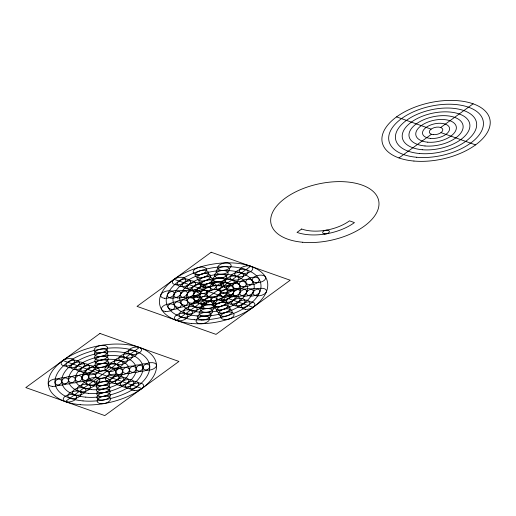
<?xml version="1.0" encoding="UTF-8"?>
<svg xmlns="http://www.w3.org/2000/svg" width="516" height="516" viewBox="0 0 516 516"><rect width="100%" height="100%" fill="white"/><g stroke="black" fill="none" stroke-linecap="round" stroke-linejoin="round"><path stroke-width="0.77" d="M65.293 401.583L139.449 347.442M176.524 320.378L250.673 266.237M398.978 157.954L431.421 134.263M440.69 127.497L473.133 103.813M396.559 116.88L431.118 129.129M440.993 132.631L475.552 144.886M174.105 279.304L253.092 307.304M62.875 360.516L141.868 388.516M99.949 333.446L25.8 387.587L104.787 415.586L178.942 361.445L99.949 333.446M211.179 252.234L137.03 306.375L216.017 334.374L290.173 280.233L211.179 252.234M301.654 229.014L297.023 232.394A41.293 21.633 -12.1 0 0 354.447 222.596L349.513 220.842A34.411 18.028 -12.1 0 1 301.654 229.014M99.182 371.023A6.882 3.606 -12.1 0 0 108.676 365.844A6.882 3.606 -12.1 0 0 97.976 364.896A6.882 3.606 -12.1 0 0 99.182 371.023M99.607 378.286A6.882 3.606 -12.1 0 0 109.108 373.107A6.882 3.606 -12.1 0 0 98.401 372.159A6.882 3.606 -12.1 0 0 99.607 378.286M98.749 363.767A6.882 3.606 -12.1 0 0 108.25 358.581A6.882 3.606 -12.1 0 0 97.543 357.633A6.882 3.606 -12.1 0 0 98.749 363.767M94.073 385.826A20.646 10.817 -12.1 0 0 122.576 370.282A20.646 10.817 -12.1 0 0 90.461 367.437A20.646 10.817 -12.1 0 0 94.073 385.826M98.962 367.392A6.882 3.606 -12.1 0 0 108.463 362.213A6.882 3.606 -12.1 0 0 97.756 361.264A6.882 3.606 -12.1 0 0 98.962 367.392M96.84 382.053A13.764 7.211 -12.1 0 0 115.842 371.694A13.764 7.211 -12.1 0 0 94.428 369.798A13.764 7.211 -12.1 0 0 96.84 382.053M98.537 360.136A6.882 3.606 -12.1 0 0 108.038 354.95A6.882 3.606 -12.1 0 0 97.331 354.008A6.882 3.606 -12.1 0 0 98.537 360.136M91.313 389.593A27.529 14.422 -12.1 0 0 129.316 368.869A27.529 14.422 -12.1 0 0 86.488 365.083A27.529 14.422 -12.1 0 0 91.313 389.593M98.324 356.504A6.882 3.606 -12.1 0 0 107.825 351.325A6.882 3.606 -12.1 0 0 97.118 350.377A6.882 3.606 -12.1 0 0 98.324 356.504M88.546 393.366A34.411 18.028 -12.1 0 0 136.05 367.457A34.411 18.028 -12.1 0 0 82.521 362.722A34.411 18.028 -12.1 0 0 88.546 393.366M98.111 352.873A6.882 3.606 -12.1 0 0 107.612 347.694A6.882 3.606 -12.1 0 0 96.905 346.746A6.882 3.606 -12.1 0 0 98.111 352.873M85.779 397.139A41.293 21.633 -12.1 0 0 142.784 366.05A41.293 21.633 -12.1 0 0 78.548 360.362A41.293 21.633 -12.1 0 0 85.779 397.139M83.018 400.906A48.175 25.245 -12.1 0 0 149.517 364.638A48.175 25.245 -12.1 0 0 74.575 358.001A48.175 25.245 -12.1 0 0 83.018 400.906M80.251 404.679A55.057 28.851 -12.1 0 0 156.258 363.225A55.057 28.851 -12.1 0 0 70.608 355.647A55.057 28.851 -12.1 0 0 80.251 404.679M108.876 371.52A6.882 3.606 -12.1 0 0 118.377 366.334A6.882 3.606 -12.1 0 0 107.67 365.386A6.882 3.606 -12.1 0 0 108.876 371.52M118.145 364.748A6.882 3.606 -12.1 0 0 127.646 359.568A6.882 3.606 -12.1 0 0 116.939 358.62A6.882 3.606 -12.1 0 0 118.145 364.748M113.507 368.134A6.882 3.606 -12.1 0 0 123.008 362.954A6.882 3.606 -12.1 0 0 112.301 362.006A6.882 3.606 -12.1 0 0 113.507 368.134M122.776 361.368A6.882 3.606 -12.1 0 0 132.277 356.188A6.882 3.606 -12.1 0 0 121.576 355.24A6.882 3.606 -12.1 0 0 122.776 361.368M127.413 357.981A6.882 3.606 -12.1 0 0 136.914 352.802A6.882 3.606 -12.1 0 0 126.207 351.854A6.882 3.606 -12.1 0 0 127.413 357.981M132.051 354.602A6.882 3.606 -12.1 0 0 141.545 349.416A6.882 3.606 -12.1 0 0 130.845 348.468A6.882 3.606 -12.1 0 0 132.051 354.602M113.139 375.977A6.882 3.606 -12.1 0 0 122.64 370.791A6.882 3.606 -12.1 0 0 111.933 369.849A6.882 3.606 -12.1 0 0 113.139 375.977M126.678 373.668A6.882 3.606 -12.1 0 0 136.179 368.482A6.882 3.606 -12.1 0 0 125.472 367.534A6.882 3.606 -12.1 0 0 126.678 373.668M119.912 374.822A6.882 3.606 -12.1 0 0 129.413 369.637A6.882 3.606 -12.1 0 0 118.706 368.688A6.882 3.606 -12.1 0 0 119.912 374.822M133.444 372.507A6.882 3.606 -12.1 0 0 142.945 367.327A6.882 3.606 -12.1 0 0 132.238 366.379A6.882 3.606 -12.1 0 0 133.444 372.507M140.217 371.352A6.882 3.606 -12.1 0 0 149.717 366.173A6.882 3.606 -12.1 0 0 139.01 365.225A6.882 3.606 -12.1 0 0 140.217 371.352M146.983 370.198A6.882 3.606 -12.1 0 0 156.483 365.018A6.882 3.606 -12.1 0 0 145.776 364.07A6.882 3.606 -12.1 0 0 146.983 370.198M109.482 381.788A6.882 3.606 -12.1 0 0 118.983 376.603A6.882 3.606 -12.1 0 0 108.276 375.654A6.882 3.606 -12.1 0 0 109.482 381.788M119.351 385.284A6.882 3.606 -12.1 0 0 128.852 380.105A6.882 3.606 -12.1 0 0 118.151 379.157A6.882 3.606 -12.1 0 0 119.351 385.284M114.417 383.536A6.882 3.606 -12.1 0 0 123.917 378.357A6.882 3.606 -12.1 0 0 113.21 377.409A6.882 3.606 -12.1 0 0 114.417 383.536M124.291 387.039A6.882 3.606 -12.1 0 0 133.792 381.853A6.882 3.606 -12.1 0 0 123.085 380.905A6.882 3.606 -12.1 0 0 124.291 387.039M129.226 388.787A6.882 3.606 -12.1 0 0 138.727 383.607A6.882 3.606 -12.1 0 0 128.02 382.659A6.882 3.606 -12.1 0 0 129.226 388.787M134.166 390.535A6.882 3.606 -12.1 0 0 143.667 385.355A6.882 3.606 -12.1 0 0 132.96 384.407A6.882 3.606 -12.1 0 0 134.166 390.535M100.033 385.549A6.882 3.606 -12.1 0 0 109.534 380.363A6.882 3.606 -12.1 0 0 98.827 379.415A6.882 3.606 -12.1 0 0 100.033 385.549M100.459 392.805A6.882 3.606 -12.1 0 0 109.96 387.626A6.882 3.606 -12.1 0 0 99.253 386.678A6.882 3.606 -12.1 0 0 100.459 392.805M100.246 389.174A6.882 3.606 -12.1 0 0 109.747 383.994A6.882 3.606 -12.1 0 0 99.04 383.046A6.882 3.606 -12.1 0 0 100.246 389.174M100.678 396.436A6.882 3.606 -12.1 0 0 110.172 391.257A6.882 3.606 -12.1 0 0 99.472 390.309A6.882 3.606 -12.1 0 0 100.678 396.436M100.891 400.068A6.882 3.606 -12.1 0 0 110.392 394.888A6.882 3.606 -12.1 0 0 99.685 393.94A6.882 3.606 -12.1 0 0 100.891 400.068M101.104 403.699A6.882 3.606 -12.1 0 0 110.605 398.513A6.882 3.606 -12.1 0 0 99.898 397.572A6.882 3.606 -12.1 0 0 101.104 403.699M90.339 385.052A6.882 3.606 -12.1 0 0 99.84 379.873A6.882 3.606 -12.1 0 0 89.133 378.925A6.882 3.606 -12.1 0 0 90.339 385.052M81.07 391.818A6.882 3.606 -12.1 0 0 90.571 386.639A6.882 3.606 -12.1 0 0 79.864 385.691A6.882 3.606 -12.1 0 0 81.07 391.818M85.701 388.438A6.882 3.606 -12.1 0 0 95.202 383.259A6.882 3.606 -12.1 0 0 84.495 382.311A6.882 3.606 -12.1 0 0 85.701 388.438M76.433 395.204A6.882 3.606 -12.1 0 0 85.933 390.025A6.882 3.606 -12.1 0 0 75.226 389.077A6.882 3.606 -12.1 0 0 76.433 395.204M71.801 398.591A6.882 3.606 -12.1 0 0 81.302 393.405A6.882 3.606 -12.1 0 0 70.595 392.457A6.882 3.606 -12.1 0 0 71.801 398.591M67.164 401.97A6.882 3.606 -12.1 0 0 76.665 396.791A6.882 3.606 -12.1 0 0 65.958 395.843A6.882 3.606 -12.1 0 0 67.164 401.97M86.069 380.595A6.882 3.606 -12.1 0 0 95.57 375.416A6.882 3.606 -12.1 0 0 84.863 374.468A6.882 3.606 -12.1 0 0 86.069 380.595M72.537 382.904A6.882 3.606 -12.1 0 0 82.038 377.725A6.882 3.606 -12.1 0 0 71.331 376.777A6.882 3.606 -12.1 0 0 72.537 382.904M79.303 381.75A6.882 3.606 -12.1 0 0 88.804 376.57A6.882 3.606 -12.1 0 0 78.097 375.622A6.882 3.606 -12.1 0 0 79.303 381.75M65.764 384.059A6.882 3.606 -12.1 0 0 75.265 378.879A6.882 3.606 -12.1 0 0 64.558 377.931A6.882 3.606 -12.1 0 0 65.764 384.059M58.998 385.22A6.882 3.606 -12.1 0 0 68.499 380.034A6.882 3.606 -12.1 0 0 57.792 379.086A6.882 3.606 -12.1 0 0 58.998 385.22M52.232 386.374A6.882 3.606 -12.1 0 0 61.733 381.189A6.882 3.606 -12.1 0 0 51.026 380.24A6.882 3.606 -12.1 0 0 52.232 386.374M89.732 374.784A6.882 3.606 -12.1 0 0 99.233 369.604A6.882 3.606 -12.1 0 0 88.526 368.656A6.882 3.606 -12.1 0 0 89.732 374.784M79.857 371.288A6.882 3.606 -12.1 0 0 89.358 366.102A6.882 3.606 -12.1 0 0 78.651 365.154A6.882 3.606 -12.1 0 0 79.857 371.288M84.798 373.036A6.882 3.606 -12.1 0 0 94.299 367.856A6.882 3.606 -12.1 0 0 83.592 366.908A6.882 3.606 -12.1 0 0 84.798 373.036M74.923 369.533A6.882 3.606 -12.1 0 0 84.424 364.354A6.882 3.606 -12.1 0 0 73.717 363.406A6.882 3.606 -12.1 0 0 74.923 369.533M69.983 367.785A6.882 3.606 -12.1 0 0 79.483 362.606A6.882 3.606 -12.1 0 0 68.776 361.658A6.882 3.606 -12.1 0 0 69.983 367.785M65.048 366.038A6.882 3.606 -12.1 0 0 74.549 360.852A6.882 3.606 -12.1 0 0 63.842 359.904A6.882 3.606 -12.1 0 0 65.048 366.038M165.314 311.451A6.882 3.606 -12.1 0 0 174.976 306.369A6.882 3.606 -12.1 0 0 164.385 305.266A6.882 3.606 -12.1 0 0 165.314 311.451M178.278 307.336A6.882 3.606 -12.1 0 0 187.94 302.253A6.882 3.606 -12.1 0 0 177.349 301.15A6.882 3.606 -12.1 0 0 178.278 307.336M171.796 309.394A6.882 3.606 -12.1 0 0 181.458 304.311A6.882 3.606 -12.1 0 0 170.867 303.208A6.882 3.606 -12.1 0 0 171.796 309.394M184.76 305.285A6.882 3.606 -12.1 0 0 194.422 300.202A6.882 3.606 -12.1 0 0 183.831 299.099A6.882 3.606 -12.1 0 0 184.76 305.285M191.243 303.227A6.882 3.606 -12.1 0 0 200.905 298.145A6.882 3.606 -12.1 0 0 190.314 297.042A6.882 3.606 -12.1 0 0 191.243 303.227M197.725 301.17A6.882 3.606 -12.1 0 0 207.387 296.087A6.882 3.606 -12.1 0 0 196.796 294.984A6.882 3.606 -12.1 0 0 197.725 301.17M164.398 298.28A6.882 3.606 -12.1 0 0 174.215 293.294A6.882 3.606 -12.1 0 0 163.746 292.037A6.882 3.606 -12.1 0 0 164.398 298.28M177.581 297.925A6.882 3.606 -12.1 0 0 187.398 292.946A6.882 3.606 -12.1 0 0 176.93 291.688A6.882 3.606 -12.1 0 0 177.581 297.925M170.99 298.1A6.882 3.606 -12.1 0 0 180.806 293.12A6.882 3.606 -12.1 0 0 170.338 291.863A6.882 3.606 -12.1 0 0 170.99 298.1M184.173 297.751A6.882 3.606 -12.1 0 0 193.99 292.765A6.882 3.606 -12.1 0 0 183.522 291.508A6.882 3.606 -12.1 0 0 184.173 297.751M190.765 297.571A6.882 3.606 -12.1 0 0 200.582 292.591A6.882 3.606 -12.1 0 0 190.114 291.334A6.882 3.606 -12.1 0 0 190.765 297.571M197.357 297.397A6.882 3.606 -12.1 0 0 207.174 292.417A6.882 3.606 -12.1 0 0 196.712 291.159A6.882 3.606 -12.1 0 0 197.357 297.397M176.279 284.826A6.882 3.606 -12.1 0 0 185.779 279.64A6.882 3.606 -12.1 0 0 175.072 278.692A6.882 3.606 -12.1 0 0 176.279 284.826M186.147 288.321A6.882 3.606 -12.1 0 0 195.648 283.142A6.882 3.606 -12.1 0 0 184.947 282.194A6.882 3.606 -12.1 0 0 186.147 288.321M197.009 315.927A41.293 21.633 -12.1 0 0 254.014 284.838A41.293 21.633 -12.1 0 0 189.778 279.15A41.293 21.633 -12.1 0 0 197.009 315.927M191.481 323.468A55.057 28.851 -12.1 0 0 267.481 282.013A55.057 28.851 -12.1 0 0 181.832 274.435A55.057 28.851 -12.1 0 0 191.481 323.468M181.213 286.574A6.882 3.606 -12.1 0 0 190.714 281.394A6.882 3.606 -12.1 0 0 180.007 280.446A6.882 3.606 -12.1 0 0 181.213 286.574M191.088 290.076A6.882 3.606 -12.1 0 0 200.589 284.89A6.882 3.606 -12.1 0 0 189.882 283.942A6.882 3.606 -12.1 0 0 191.088 290.076M199.776 312.154A34.411 18.028 -12.1 0 0 247.274 286.251A34.411 18.028 -12.1 0 0 193.745 281.51A34.411 18.028 -12.1 0 0 199.776 312.154M194.242 319.694A48.175 25.245 -12.1 0 0 260.748 283.426A48.175 25.245 -12.1 0 0 185.805 276.789A48.175 25.245 -12.1 0 0 194.242 319.694M196.022 291.824A6.882 3.606 -12.1 0 0 205.523 286.644A6.882 3.606 -12.1 0 0 194.816 285.696A6.882 3.606 -12.1 0 0 196.022 291.824M202.543 308.387A27.529 14.422 -12.1 0 0 240.54 287.657A27.529 14.422 -12.1 0 0 197.718 283.871A27.529 14.422 -12.1 0 0 202.543 308.387M200.963 293.572A6.882 3.606 -12.1 0 0 210.464 288.392A6.882 3.606 -12.1 0 0 199.756 287.444A6.882 3.606 -12.1 0 0 200.963 293.572M205.304 304.614A20.646 10.817 -12.1 0 0 233.806 289.07A20.646 10.817 -12.1 0 0 201.685 286.225A20.646 10.817 -12.1 0 0 205.304 304.614M208.071 300.847A13.764 7.211 -12.1 0 0 227.072 290.482A13.764 7.211 -12.1 0 0 205.658 288.586A13.764 7.211 -12.1 0 0 208.071 300.847M210.838 297.074A6.882 3.606 -12.1 0 0 220.332 291.895A6.882 3.606 -12.1 0 0 209.631 290.947A6.882 3.606 -12.1 0 0 210.838 297.074M196.983 274.609A6.882 3.606 -12.1 0 0 206.645 269.526A6.882 3.606 -12.1 0 0 196.054 268.423A6.882 3.606 -12.1 0 0 196.983 274.609M200.898 281.02A6.882 3.606 -12.1 0 0 210.56 275.937A6.882 3.606 -12.1 0 0 199.969 274.835A6.882 3.606 -12.1 0 0 200.898 281.02M198.937 277.814A6.882 3.606 -12.1 0 0 208.599 272.732A6.882 3.606 -12.1 0 0 198.009 271.629A6.882 3.606 -12.1 0 0 198.937 277.814M202.852 284.232A6.882 3.606 -12.1 0 0 212.515 279.15A6.882 3.606 -12.1 0 0 201.93 278.047A6.882 3.606 -12.1 0 0 202.852 284.232M204.813 287.438A6.882 3.606 -12.1 0 0 214.475 282.355A6.882 3.606 -12.1 0 0 203.885 281.252A6.882 3.606 -12.1 0 0 204.813 287.438M206.774 290.643A6.882 3.606 -12.1 0 0 216.436 285.561A6.882 3.606 -12.1 0 0 205.845 284.458A6.882 3.606 -12.1 0 0 206.774 290.643M221.358 270.403A6.882 3.606 -12.1 0 0 231.174 265.424A6.882 3.606 -12.1 0 0 220.713 264.166A6.882 3.606 -12.1 0 0 221.358 270.403M218.268 278.014A6.882 3.606 -12.1 0 0 228.085 273.035A6.882 3.606 -12.1 0 0 217.623 271.777A6.882 3.606 -12.1 0 0 218.268 278.014M219.816 274.209A6.882 3.606 -12.1 0 0 229.633 269.229A6.882 3.606 -12.1 0 0 219.165 267.972A6.882 3.606 -12.1 0 0 219.816 274.209M216.726 281.82A6.882 3.606 -12.1 0 0 226.543 276.84A6.882 3.606 -12.1 0 0 216.075 275.583A6.882 3.606 -12.1 0 0 216.726 281.82M215.178 285.625A6.882 3.606 -12.1 0 0 224.995 280.646A6.882 3.606 -12.1 0 0 214.527 279.388A6.882 3.606 -12.1 0 0 215.178 285.625M213.637 289.431A6.882 3.606 -12.1 0 0 223.454 284.451A6.882 3.606 -12.1 0 0 212.985 283.194A6.882 3.606 -12.1 0 0 213.637 289.431M243.275 273.39A6.882 3.606 -12.1 0 0 252.775 268.204A6.882 3.606 -12.1 0 0 242.069 267.256A6.882 3.606 -12.1 0 0 243.275 273.39M234.006 280.156A6.882 3.606 -12.1 0 0 243.507 274.976A6.882 3.606 -12.1 0 0 232.8 274.028A6.882 3.606 -12.1 0 0 234.006 280.156M238.644 276.77A6.882 3.606 -12.1 0 0 248.144 271.59A6.882 3.606 -12.1 0 0 237.437 270.642A6.882 3.606 -12.1 0 0 238.644 276.77M229.375 283.542A6.882 3.606 -12.1 0 0 238.876 278.356A6.882 3.606 -12.1 0 0 228.169 277.408A6.882 3.606 -12.1 0 0 229.375 283.542M224.737 286.922A6.882 3.606 -12.1 0 0 234.238 281.742A6.882 3.606 -12.1 0 0 223.531 280.794A6.882 3.606 -12.1 0 0 224.737 286.922M220.106 290.308A6.882 3.606 -12.1 0 0 229.607 285.129A6.882 3.606 -12.1 0 0 218.9 284.181A6.882 3.606 -12.1 0 0 220.106 290.308M256.065 282.671A6.882 3.606 -12.1 0 0 265.721 277.589A6.882 3.606 -12.1 0 0 255.136 276.486A6.882 3.606 -12.1 0 0 256.065 282.671M243.1 286.786A6.882 3.606 -12.1 0 0 252.763 281.704A6.882 3.606 -12.1 0 0 242.172 280.601A6.882 3.606 -12.1 0 0 243.1 286.786M249.583 284.729A6.882 3.606 -12.1 0 0 259.245 279.646A6.882 3.606 -12.1 0 0 248.654 278.543A6.882 3.606 -12.1 0 0 249.583 284.729M236.618 288.837A6.882 3.606 -12.1 0 0 246.28 283.755A6.882 3.606 -12.1 0 0 235.689 282.652A6.882 3.606 -12.1 0 0 236.618 288.837M230.136 290.895A6.882 3.606 -12.1 0 0 239.798 285.812A6.882 3.606 -12.1 0 0 229.207 284.709A6.882 3.606 -12.1 0 0 230.136 290.895M223.654 292.953A6.882 3.606 -12.1 0 0 233.316 287.87A6.882 3.606 -12.1 0 0 222.725 286.767A6.882 3.606 -12.1 0 0 223.654 292.953M256.691 295.81A6.882 3.606 -12.1 0 0 266.508 290.83A6.882 3.606 -12.1 0 0 256.046 289.573A6.882 3.606 -12.1 0 0 256.691 295.81M243.507 296.165A6.882 3.606 -12.1 0 0 253.324 291.185A6.882 3.606 -12.1 0 0 242.855 289.928A6.882 3.606 -12.1 0 0 243.507 296.165M250.099 295.984A6.882 3.606 -12.1 0 0 259.916 291.005A6.882 3.606 -12.1 0 0 249.454 289.747A6.882 3.606 -12.1 0 0 250.099 295.984M236.915 296.339A6.882 3.606 -12.1 0 0 246.732 291.359A6.882 3.606 -12.1 0 0 236.264 290.102A6.882 3.606 -12.1 0 0 236.915 296.339M230.323 296.513A6.882 3.606 -12.1 0 0 240.14 291.534A6.882 3.606 -12.1 0 0 229.672 290.276A6.882 3.606 -12.1 0 0 230.323 296.513M223.731 296.694A6.882 3.606 -12.1 0 0 233.548 291.708A6.882 3.606 -12.1 0 0 223.08 290.456A6.882 3.606 -12.1 0 0 223.731 296.694M245.39 309.323A6.882 3.606 -12.1 0 0 254.891 304.143A6.882 3.606 -12.1 0 0 244.184 303.195A6.882 3.606 -12.1 0 0 245.39 309.323M235.522 305.827A6.882 3.606 -12.1 0 0 245.016 300.641A6.882 3.606 -12.1 0 0 234.316 299.699A6.882 3.606 -12.1 0 0 235.522 305.827M240.456 307.575A6.882 3.606 -12.1 0 0 249.957 302.395A6.882 3.606 -12.1 0 0 239.25 301.447A6.882 3.606 -12.1 0 0 240.456 307.575M230.581 304.072A6.882 3.606 -12.1 0 0 240.082 298.893A6.882 3.606 -12.1 0 0 229.375 297.945A6.882 3.606 -12.1 0 0 230.581 304.072M225.647 302.324A6.882 3.606 -12.1 0 0 235.148 297.145A6.882 3.606 -12.1 0 0 224.441 296.197A6.882 3.606 -12.1 0 0 225.647 302.324M220.706 300.576A6.882 3.606 -12.1 0 0 230.207 295.391A6.882 3.606 -12.1 0 0 219.5 294.449A6.882 3.606 -12.1 0 0 220.706 300.576M224.395 319.514A6.882 3.606 -12.1 0 0 234.058 314.431A6.882 3.606 -12.1 0 0 223.467 313.328A6.882 3.606 -12.1 0 0 224.395 319.514M220.48 313.096A6.882 3.606 -12.1 0 0 230.142 308.013A6.882 3.606 -12.1 0 0 219.552 306.91A6.882 3.606 -12.1 0 0 220.48 313.096M222.435 316.308A6.882 3.606 -12.1 0 0 232.097 311.225A6.882 3.606 -12.1 0 0 221.512 310.122A6.882 3.606 -12.1 0 0 222.435 316.308M218.52 309.89A6.882 3.606 -12.1 0 0 228.182 304.808A6.882 3.606 -12.1 0 0 217.591 303.705A6.882 3.606 -12.1 0 0 218.52 309.89M216.565 306.685A6.882 3.606 -12.1 0 0 226.227 301.602A6.882 3.606 -12.1 0 0 215.636 300.499A6.882 3.606 -12.1 0 0 216.565 306.685M214.604 303.473A6.882 3.606 -12.1 0 0 224.267 298.39A6.882 3.606 -12.1 0 0 213.676 297.287A6.882 3.606 -12.1 0 0 214.604 303.473M199.724 323.68A6.882 3.606 -12.1 0 0 209.541 318.701A6.882 3.606 -12.1 0 0 199.079 317.443A6.882 3.606 -12.1 0 0 199.724 323.68M202.82 316.069A6.882 3.606 -12.1 0 0 212.637 311.09A6.882 3.606 -12.1 0 0 202.169 309.832A6.882 3.606 -12.1 0 0 202.82 316.069M201.272 319.875A6.882 3.606 -12.1 0 0 211.089 314.895A6.882 3.606 -12.1 0 0 200.621 313.638A6.882 3.606 -12.1 0 0 201.272 319.875M204.362 312.264A6.882 3.606 -12.1 0 0 214.179 307.284A6.882 3.606 -12.1 0 0 203.717 306.027A6.882 3.606 -12.1 0 0 204.362 312.264M205.91 308.458A6.882 3.606 -12.1 0 0 215.727 303.479A6.882 3.606 -12.1 0 0 205.258 302.221A6.882 3.606 -12.1 0 0 205.91 308.458M207.451 304.653A6.882 3.606 -12.1 0 0 217.268 299.673A6.882 3.606 -12.1 0 0 206.806 298.416A6.882 3.606 -12.1 0 0 207.451 304.653M178.394 320.759A6.882 3.606 -12.1 0 0 187.895 315.579A6.882 3.606 -12.1 0 0 177.188 314.631A6.882 3.606 -12.1 0 0 178.394 320.759M187.663 313.992A6.882 3.606 -12.1 0 0 197.164 308.813A6.882 3.606 -12.1 0 0 186.457 307.865A6.882 3.606 -12.1 0 0 187.663 313.992M183.025 317.379A6.882 3.606 -12.1 0 0 192.526 312.193A6.882 3.606 -12.1 0 0 181.819 311.251A6.882 3.606 -12.1 0 0 183.025 317.379M192.294 310.613A6.882 3.606 -12.1 0 0 201.795 305.427A6.882 3.606 -12.1 0 0 191.088 304.479A6.882 3.606 -12.1 0 0 192.294 310.613M196.931 307.226A6.882 3.606 -12.1 0 0 206.432 302.047A6.882 3.606 -12.1 0 0 195.725 301.099A6.882 3.606 -12.1 0 0 196.931 307.226M201.562 303.84A6.882 3.606 -12.1 0 0 211.063 298.661A6.882 3.606 -12.1 0 0 200.363 297.713A6.882 3.606 -12.1 0 0 201.562 303.84M324.622 233.941A3.438 1.806 -12.1 0 0 329.369 231.355A3.438 1.806 -12.1 0 0 324.016 230.878A3.438 1.806 -12.1 0 0 324.622 233.941M302.711 242.256A55.057 28.851 -12.1 0 0 378.712 200.801A55.057 28.851 -12.1 0 0 293.062 193.223A55.057 28.851 -12.1 0 0 302.711 242.256M433.292 134.65A6.882 3.606 -12.1 0 0 442.793 129.471A6.882 3.606 -12.1 0 0 432.086 128.523A6.882 3.606 -12.1 0 0 433.292 134.65M413.935 161.044A55.057 28.851 -12.1 0 0 489.942 119.589A55.057 28.851 -12.1 0 0 404.292 112.011A55.057 28.851 -12.1 0 0 413.935 161.044M416.702 157.27A48.175 25.245 -12.1 0 0 483.202 121.002A48.175 25.245 -12.1 0 0 408.259 114.371A48.175 25.245 -12.1 0 0 416.702 157.27M419.469 153.504A41.293 21.633 -12.1 0 0 476.468 122.415A41.293 21.633 -12.1 0 0 412.232 116.726A41.293 21.633 -12.1 0 0 419.469 153.504M422.23 149.73A34.411 18.028 -12.1 0 0 469.734 123.827A34.411 18.028 -12.1 0 0 416.206 119.086A34.411 18.028 -12.1 0 0 422.23 149.73M424.997 145.964A27.529 14.422 -12.1 0 0 463 125.24A27.529 14.422 -12.1 0 0 420.172 121.447A27.529 14.422 -12.1 0 0 424.997 145.964M427.764 142.19A20.646 10.817 -12.1 0 0 456.26 126.646A20.646 10.817 -12.1 0 0 424.146 123.808A20.646 10.817 -12.1 0 0 427.764 142.19M430.525 138.423A13.764 7.211 -12.1 0 0 449.526 128.058A13.764 7.211 -12.1 0 0 428.112 126.162A13.764 7.211 -12.1 0 0 430.525 138.423"/></g></svg>
